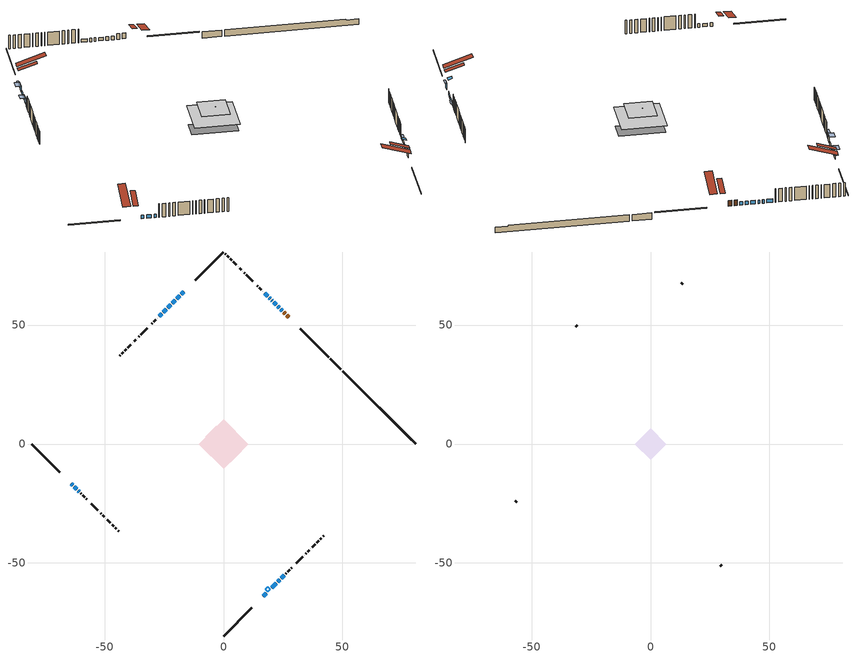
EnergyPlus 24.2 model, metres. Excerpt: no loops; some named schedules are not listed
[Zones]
conditioned space
 floor outside (Floor1 construction): -1.07,0 0,1.07 1.07,0 0,-1.07 z0.16
 floor adiabatic (AdiabaticFloorConstruction): -10.35,0 0,10.35 10.35,0 0,-10.35 z2.6
 floor foundation (Slab1 construction): -7.67,3.05 -3.05,7.67 7.67,-3.05 3.05,-7.67 z-2.13
 floor foundation (Slab1 construction 1): -2.7,0 0,2.7 2.7,0 0,-2.7 z-2.13
 wall outside (RimJoist1 construction): 0,-80.67 11.88,-68.79 / -80.67,0 -68.79,-11.88 / 0,80.67 -11.88,68.79 / 44.17,36.5 32.29,48.38 z0.16:0.46
 wall outside (AdiabaticWallConstruction 1): 27.42,53.25 26.62,54.05 / 25.96,54.71 25.35,55.32 z0.16:2.19
 wall outside (AdiabaticWallConstruction): -16.75,63.92 -17.76,62.92 z0.16:1.36; -18.41,62.26 -19.71,60.97 / -24.07,56.61 -25.36,55.31 / -26.02,54.66 -27.1,53.58 z0.16:2.23; -20.36,60.31 -21.56,59.11 / -22.21,58.46 -23.41,57.26 / -63.92,-16.75 -63.32,-17.35 / 24.7,55.98 24.1,56.58 / 23.44,57.23 22.84,57.83 / 22.19,58.49 21.18,59.49 / -62.67,-18 -61.66,-19.01 / 20.52,60.15 20.2,60.48 / -61.01,-19.67 -60.56,-20.11 / 19.54,61.13 19.18,61.49 / 18.53,62.15 17.23,63.44 / 20.27,-60.4 22.1,-58.57 / 22.76,-57.92 23.71,-56.96 z0.16:1.38; 16.75,-63.92 17.9,-62.77 z0.16:2.29; 24.37,-56.3 25.55,-55.12 z0.16:1
 wall outside (Wall10 construction): 26.21,-54.46 26.27,-54.4 / -59.91,-20.77 -59.85,-20.83 / -27.75,52.92 -27.81,52.86 / 16.58,64.1 16.52,64.16 z0.16:5.04
 wall outside (Wall11 construction): 26.93,-53.75 27.77,-52.91 / -59.19,-21.48 -58.35,-22.32 / -28.47,52.21 -29.31,51.37 / 15.86,64.81 15.02,65.65 z0.16:5.04
 wall outside (Wall12 construction): 28.42,-52.25 28.67,-52.01 / -57.69,-22.98 -57.45,-23.22 / -29.96,50.71 -30.21,50.47 / 14.36,66.31 14.12,66.55 z0.16:5.04
 wall outside (Wall1 construction): 30.6,-50.07 33.27,-47.4 / -55.52,-25.15 -52.85,-27.83 / -32.14,48.53 -34.81,45.86 / 12.19,68.49 9.52,71.16 z0.16:5.04
 wall outside (Wall2 construction): 33.93,-46.75 33.96,-46.71 / -52.19,-28.48 -52.15,-28.52 / -35.47,45.2 -35.5,45.17 / 8.86,71.81 8.82,71.85 z0.16:5.04
 wall outside (Wall3 construction): 34.62,-46.05 34.77,-45.9 / -51.5,-29.18 -51.34,-29.33 / -36.16,44.51 -36.31,44.36 / 8.17,72.51 8.01,72.66 z0.16:5.04
 wall outside (Wall4 construction): 35.43,-45.24 35.96,-44.71 / -50.69,-29.98 -50.15,-30.52 / -36.97,43.7 -37.51,43.17 / 7.36,73.32 6.82,73.85 z0.16:5.04
 wall outside (Wall5 construction): 36.62,-44.05 36.67,-44 / -49.5,-31.18 -49.44,-31.23 / -38.16,42.51 -38.21,42.46 / 6.16,74.51 6.11,74.56 z0.16:5.04
 wall outside (Wall6 construction): 37.33,-43.34 38.61,-42.06 / -48.79,-31.89 -47.5,-33.17 / -38.87,41.8 -40.15,40.52 / 5.46,75.22 4.17,76.5 z0.16:5.04
 wall outside (Wall7 construction): 39.27,-41.4 39.99,-40.69 / -46.85,-33.82 -46.13,-34.54 / -40.81,39.86 -41.53,39.14 / 3.52,77.16 2.8,77.87 z0.16:5.04
 wall outside (Wall8 construction): 40.64,-40.03 41.15,-39.52 / -45.47,-35.2 -44.96,-35.71 / -42.19,38.49 -42.69,37.98 / 2.14,78.53 1.63,79.04 z0.16:5.04
 wall outside (Wall9 construction): 41.81,-38.86 42.13,-38.54 / -44.31,-36.36 -43.99,-36.68 / -43.35,37.32 -43.67,37 / 0.98,79.7 0.66,80.02 z0.16:5.04
 wall foundation (FoundationWall1 construction): 50.01,30.66,-2.13 50.01,30.66,0.16 77.61,3.07,0.16 77.61,3.07,-0.14 80.67,0,-0.14 80.67,0,-2.13
 wall foundation (FoundationWall2 construction): 49.35,31.32 44.83,35.84 z-2.13:0.16
 window (WindowConstruction): -16.75,63.92 -17.76,62.92 z0.16:1.35
 window (WindowConstruction 6): -18.41,62.26 -19.71,60.97 z0.16:2.23
 window (WindowConstruction 7): -20.36,60.31 -21.56,59.11 z0.16:1.38
 window (WindowConstruction 8): -22.21,58.46 -23.41,57.26 z0.16:1.38
 window (WindowConstruction 9): -63.92,-16.75 -63.33,-17.35 z0.16:1.38
 window (WindowConstruction 10): 24.69,55.98 24.1,56.58 z0.16:1.38
 window (WindowConstruction 11): 23.44,57.23 22.84,57.83 z0.16:1.38
 window (WindowConstruction 12): -24.07,56.61 -25.36,55.31 z0.16:2.23
 window (WindowConstruction 1): -26.02,54.66 -27.09,53.58 z0.16:2.23
 window (WindowConstruction 13): 16.75,-63.92 17.9,-62.77 z0.16:2.29
 window (WindowConstruction 14): 22.19,58.49 21.18,59.49 z0.16:1.38
 window (WindowConstruction 15): -62.67,-18 -61.66,-19.01 z0.16:1.38
 window (WindowConstruction 17): 20.52,60.15 20.2,60.47 z0.16:1.38
 window (WindowConstruction 18): -61,-19.67 -60.56,-20.11 z0.16:1.38
 window (WindowConstruction 2): 19.54,61.13 19.18,61.49 z0.16:1.38
 window (WindowConstruction 3): 18.53,62.15 17.23,63.44 z0.16:1.38
 window (WindowConstruction 4): 20.27,-60.4 22.1,-58.57 z0.16:1.38
 window (WindowConstruction 16): 22.76,-57.92 23.71,-56.96 z0.16:1.38
 window (WindowConstruction 5): 24.37,-56.3 25.55,-55.12 z0.16:1
 door (Door): 27.42,53.25 26.62,54.05 z0.16:2.19
 door (Door 1): 25.96,54.71 25.35,55.32 z0.16:2.19
 ceiling adiabatic (AdiabaticFloorConstruction): 0,-10.35 10.35,0 0,10.35 -10.35,0 z2.6
 roof outside (Roof4 construction): 16.09,-64.58,5.04 11.73,-60.22,7.09 10.58,-61.37,7.09 14.94,-65.73,5.04; -64.58,-16.09,5.04 -60.22,-11.73,7.09 -61.37,-10.58,7.09 -65.73,-14.94,5.04; -16.09,64.58,5.04 -11.73,60.22,7.09 -10.58,61.37,7.09 -14.94,65.73,5.04; 28.08,52.59,5.04 23.72,48.23,7.09 24.87,47.09,7.09 29.23,51.44,5.04
 roof outside (AdiabaticRoofConstruction): 19.61,-61.06,5.04 18.61,-60.06,5.51 17.55,-61.11,5.51 18.56,-62.12,5.04
 skylight (SkylightConstruction): 19.61,-61.06,5.04 18.61,-60.06,5.51 17.56,-61.11,5.51 18.56,-62.12,5.04
attic - vented
 floor to conditioned space (Floor2 construction Reversed): -6.58,0 0,6.58 6.58,0 0,-6.58 z5.04
 floor to conditioned space (Floor3 construction Reversed): -1.37,0 0,1.37 1.37,0 0,-1.37 z5.04
 floor to conditioned space (Floor4 construction Reversed): -1.09,0 0,1.09 1.09,0 0,-1.09 z5.04
 wall outside (Wall15 construction): 29.32,-51.35 29.94,-50.73 / -56.79,-23.88 -56.17,-24.5 / -30.86,49.81 -31.48,49.19 / 13.46,67.21 12.84,67.83 z0.16:5.04
 roof outside (Roof1 construction): 14.29,-66.39,5.04 7.65,-59.75,8.16 5.91,-61.5,8.16 12.54,-68.13,5.04; -66.39,-14.29,5.04 -59.75,-7.65,8.16 -61.5,-5.91,8.16 -68.13,-12.54,5.04; -14.29,66.39,5.04 -7.65,59.75,8.16 -5.91,61.5,8.16 -12.54,68.13,5.04; 29.89,50.79,5.04 23.25,44.16,8.16 25,42.41,8.16 31.63,49.04,5.04
shading: -17.97,62.71 -16.54,64.13 -16.97,64.57 -18.4,63.14 z1.65; -19.92,60.76 -18.2,62.47 -19.49,63.76 -21.21,62.05 z2.53; -25.57,55.1 -23.86,56.82 -25.15,58.11 -26.86,56.39 z2.53; -27.31,53.37 -25.81,54.87 -26.24,55.3 -27.74,53.8 z2.53; 18.11,-62.56 16.54,-64.13 16.97,-64.57 18.54,-62.99 z2.59; 25.76,-54.91 24.16,-56.52 24.59,-56.95 26.2,-55.34 z1.3
[Building]
Building 1: Terrain=Suburbs
[Site:Location]
Edmonton Intl AP_AB: Latitude {deg}=53.31; Longitude {deg}=-113.58; Time Zone {hr}=-7; Elevation {m}=723; Keep Site Location Information=Yes
[Site:GroundTemperature:Shallow]
-1.56185, -3.61833, -3.78302, -2.80711, 1.11059, 5.01004, 8.39065, 10.5322, 10.7141, 8.97234, 5.67794, 1.89811
[Site:WaterMainsTemperature]
Calculation Method=Schedule; Temperature Schedule=mains temperature schedule
[Material] Roughness=Rough; Thermal Absorptance=0.9
Name | Thickness {m} | Conductivity {W/m-K} | Density {kg/m3} | Specific Heat {J/kg-K} | Solar Absorptance | Visible Absorptance
asphalt or fiberglass shingles | 0.00635 | 0.162714 | 1121.4 | 1465.45 | 0.4 | 0.4
asphalt or fiberglass shingles 1 | 0.00635 | 0.162714 | 1121.4 | 1465.45 | 0.7 | 0.7
ceiling loosefill ins | 0.254 | 0.0480833 | 16.02 | 1046.75 | 0.7 | 0.7
ceiling stud and cavity | 0.1397 | 0.200853 | 65.682 | 1177.47 | 0.7 | 0.7
ceiling stud and cavity 1 | 0.1397 | 0.0769517 | 65.682 | 1177.47 | 0.7 | 0.7
ceiling stud and cavity 2 | 0.1397 | 0.0776294 | 65.682 | 1177.47 | 0.7 | 0.7
concrete 4.0 in. | 0.1016 | 1.803125 | 2242.8 | 837.4 | 0.7 | 0.7
concrete 8.0 in. | 0.2032 | 1.803125 | 2242.8 | 837.4 | 0.7 | 0.7
door material | 0.04445 | 0.053851 | 512.64 | 1214.23 | 0.7 | 0.7
exterior vertical ins | 0.0463172 | 0.029427 | 32.04 | 1214.23 | 0.7 | 0.7
floor covering | 0.0127 | 0.0433444 | 54.468 | 1339.84 | 0.6 | 0.6
floor rigid ins; roof rigid ins | 0.103632 | 0.029427 | 32.04 | 1214.23 | 0.7 | 0.7
floor rigid ins 1; roof rigid ins 1; wall rigid ins 1 | 0.512978 | 0.029427 | 32.04 | 1214.23 | 0.7 | 0.7
floor stud and cavity | 0.1397 | 0.127103 | 92.3553 | 1139.71 | 0.7 | 0.7
floor stud and cavity 1 | 0.1397 | 1.75129 | 37.0049 | 1207.88 | 0.7 | 0.7
furniture material conditioned space 1 | 0.1524 | 0.115458 | 640.8 | 1214.23 | 0.6 | 0.6
gypsum board | 0.0127 | 0.160291 | 801 | 837.4 | 0.6 | 0.6
gypsum board 1 | 0.00254 | 0.160291 | 801 | 837.4 | 0.6 | 0.6
gypsum board 2 | 0.0127 | 0.160291 | 801 | 837.4 | 0.7 | 0.7
osb sheathing 0.5 in. | 0.0127 | 0.115458 | 512.64 | 1214.23 | 0.7 | 0.7
osb sheathing 0.75 in. | 0.01905 | 0.115458 | 512.64 | 1214.23 | 0.7 | 0.7
rim joist stud and cavity | 0.0508 | 0.145373 | 50.32683 | 1063.81 | 0.6 | 0.6
roof stud and cavity | 0.2032 | 0.319859 | 78.34581 | 1123.46 | 0.7 | 0.7
roof stud and cavity 1 | 0.18415 | 1.78685 | 37.0049 | 1207.88 | 0.6 | 0.6
wall rigid ins | 0.051816 | 0.029427 | 32.04 | 1214.23 | 0.7 | 0.7
wall stud and cavity | 0.1397 | 0.177493 | 139.0536 | 1170.24 | 0.7 | 0.7
wall stud and cavity 1 | 0.0889 | 0.274067 | 50.32683 | 1063.81 | 0.7 | 0.7
wall stud and cavity 10 | 0.1397 | 0.17323 | 139.0536 | 1170.24 | 0.7 | 0.7
wall stud and cavity 11 | 0.1397 | 0.115654 | 139.0536 | 1170.24 | 0.7 | 0.7
wall stud and cavity 12 | 0.0889 | 6.1454 | 50.32683 | 1063.81 | 0.6 | 0.6
wall stud and cavity 13 | 0.0889 | 0.380278 | 52.3479 | 1209.89 | 0.7 | 0.7
wall stud and cavity 14 | 0.0889 | 0.391764 | 83.0341 | 1211.67 | 0.7 | 0.7
wall stud and cavity 2 | 0.1397 | 0.260987 | 139.0536 | 1170.24 | 0.7 | 0.7
wall stud and cavity 3 | 0.1397 | 0.325167 | 139.0536 | 1170.24 | 0.7 | 0.7
wall stud and cavity 4 | 0.1397 | 0.615068 | 139.0536 | 1170.24 | 0.7 | 0.7
wall stud and cavity 5 | 0.1397 | 0.198846 | 139.0536 | 1170.24 | 0.7 | 0.7
wall stud and cavity 6 | 0.1397 | 0.191179 | 139.0536 | 1170.24 | 0.7 | 0.7
wall stud and cavity 7 | 0.1397 | 0.174372 | 139.0536 | 1170.24 | 0.7 | 0.7
wall stud and cavity 8 | 0.1397 | 0.217369 | 139.0536 | 1170.24 | 0.7 | 0.7
wall stud and cavity 9 | 0.1397 | 0.0770275 | 139.0536 | 1170.24 | 0.7 | 0.7
wood siding | 0.0254 | 0.102417 | 544.68 | 1172.36 | 0.4 | 0.4
wood siding 1 | 0.00254 | 0.102417 | 544.68 | 1172.36 | 0.4 | 0.4
wood siding 2; wood siding 3; wood siding 4 | 0.0254 | 0.102417 | 544.68 | 1172.36 | 0.7 | 0.7
[WindowMaterial:SimpleGlazingSystem]
Name | U-Factor {W/m2-K} | Solar Heat Gain Coefficient
SkylightMaterial | 5.21453 | 0.7381
WindowMaterial | 2.14515 | 0.57
WindowMaterial 1 | 2.24395 | 0.54
WindowMaterial 10 | 2.07701 | 0.62
WindowMaterial 11 | 2.30186 | 0.55
WindowMaterial 12 | 2.390438 | 0.47
WindowMaterial 13 | 7.78794 | 0.66
WindowMaterial 2 | 2.37284 | 0.48
WindowMaterial 3 | 2.302429 | 0.51
WindowMaterial 4 | 2.17978 | 0.58
WindowMaterial 5 | 2.21328 | 0.56
WindowMaterial 6 | 2.11449 | 0.61
WindowMaterial 7 | 2.23656 | 0.54
WindowMaterial 8 | 2.78052 | 0.57
WindowMaterial 9 | 2.18944 | 0.56
[Construction]
AdiabaticFloorConstruction: floor stud and cavity 1, floor rigid ins 1, osb sheathing 0.75 in., floor covering
AdiabaticRoofConstruction: asphalt or fiberglass shingles 1, roof rigid ins 1, osb sheathing 0.75 in., roof stud and cavity 1
AdiabaticWallConstruction: wood siding 3, wall rigid ins 1, wall stud and cavity 13, gypsum board
AdiabaticWallConstruction 1: wood siding 4, wall rigid ins 1, wall stud and cavity 13, gypsum board
Door; Door 1: door material
Floor1 construction: floor stud and cavity, floor rigid ins, osb sheathing 0.75 in., floor covering
Floor2 construction Reversed: gypsum board, ceiling stud and cavity, ceiling loosefill ins
Floor3 construction Reversed: gypsum board, ceiling stud and cavity 1
Floor4 construction Reversed: gypsum board, ceiling stud and cavity 2
FoundationWall1 construction: concrete 8.0 in., gypsum board 2
FoundationWall2 construction: concrete 8.0 in.
furniture construction conditioned space 1: furniture material conditioned space 1
PartitionWallConstruction: gypsum board, wall stud and cavity 14, gypsum board
RimJoist1 construction: wood siding 2, rim joist stud and cavity
Roof1 construction: asphalt or fiberglass shingles
Roof4 construction: asphalt or fiberglass shingles, roof rigid ins, osb sheathing 0.75 in., roof stud and cavity, gypsum board
SkylightConstruction: SkylightMaterial
Slab1 construction; Slab1 construction 1: concrete 4.0 in.
Wall1 construction: wood siding, wall rigid ins, osb sheathing 0.5 in., wall stud and cavity, gypsum board
Wall10 construction: wood siding, osb sheathing 0.5 in., wall stud and cavity 9, gypsum board
Wall11 construction: wood siding, wall rigid ins, osb sheathing 0.5 in., wall stud and cavity 10, gypsum board
Wall12 construction: wood siding, osb sheathing 0.5 in., wall stud and cavity 11, gypsum board
Wall15 construction: wood siding 1, wall stud and cavity 12
Wall2 construction: wood siding 1, wall stud and cavity 1, gypsum board 1
Wall3 construction: wood siding, wall rigid ins, osb sheathing 0.5 in., wall stud and cavity 2, gypsum board
Wall4 construction: wood siding, wall rigid ins, osb sheathing 0.5 in., wall stud and cavity 3, gypsum board
Wall5 construction: wood siding, wall rigid ins, osb sheathing 0.5 in., wall stud and cavity 4, gypsum board
Wall6 construction: wood siding, wall rigid ins, osb sheathing 0.5 in., wall stud and cavity 5, gypsum board
Wall7 construction: wood siding, wall rigid ins, osb sheathing 0.5 in., wall stud and cavity 6, gypsum board
Wall8 construction: wood siding, wall rigid ins, osb sheathing 0.5 in., wall stud and cavity 7, gypsum board
Wall9 construction: wood siding, wall rigid ins, osb sheathing 0.5 in., wall stud and cavity 8, gypsum board
WindowConstruction: WindowMaterial
WindowConstruction 1; WindowConstruction 4: WindowMaterial 1
WindowConstruction 10: WindowMaterial 8
WindowConstruction 11; WindowConstruction 7: WindowMaterial 6
WindowConstruction 12; WindowConstruction 6: WindowMaterial 5
WindowConstruction 13: WindowMaterial 9
WindowConstruction 14; WindowConstruction 15: WindowMaterial 10
WindowConstruction 16: WindowMaterial 11
WindowConstruction 17: WindowMaterial 12
WindowConstruction 18: WindowMaterial 13
WindowConstruction 2: WindowMaterial 2
WindowConstruction 3: WindowMaterial 3
WindowConstruction 5: WindowMaterial 4
WindowConstruction 8; WindowConstruction 9: WindowMaterial 7
[Zone] Multiplier=1; Part of Total Floor Area=Yes
Name | Volume {m3}
attic - vented | 47.0553
conditioned space | 921.1
[Space]
Name | Zone | Volume {m3}
attic - vented 1 | attic - vented | 47.0553
conditioned space 1 | conditioned space | 921.1
[ZoneInfiltration:EffectiveLeakageArea]
infil attic - vented 1: Zone or Space=attic - vented 1; Schedule=Always On Discrete; Effective Air Leakage Area {cm2}=3225.04; Stack Coefficient=0.000556519; Wind Coefficient=1.5939e-05
[ZoneMixing]
whole house fan mix: Zone or Space=attic - vented; Schedule=Always On Continuous; Design Flow Rate Calculation Method=Flow/Zone; Design Flow Rate {m3/s}=0; Source Zone or Space=conditioned space
[SurfaceProperty:ExposedFoundationPerimeter] Exposed Perimeter Calculation Method=TotalExposedPerimeter
Name | Total Exposed Perimeter {m}
Slab1 | 43.361
Slab1 1 | 6.40101
[InternalMass] Zone or ZoneList=conditioned space; Space or SpaceList=conditioned space 1
Name | Construction | Surface Area {m2}
furniture mass conditioned space 1 | furniture construction conditioned space 1 | 132.053
partition wall mass | PartitionWallConstruction | 330.133
[Lights]
interior lighting: Zone or ZoneList or Space or SpaceList=conditioned space 1; Schedule=interior lighting schedule; Design Level Calculation Method=LightingLevel; Lighting Level {W}=343.2; Return Air Fraction=0; Fraction Radiant=0.6; Fraction Visible=0.2; Fraction Replaceable=1
[People]
occupants: Zone or ZoneList or Space or SpaceList=conditioned space 1; Number of People Schedule=occupants schedule; Number of People Calculation Method=People; Number of People=3; Fraction Radiant=0.314171; Sensible Heat Fraction=0.56303; Activity Level Schedule=occupants activity schedule; Carbon Dioxide Generation Rate {m3/s-W}=0; Enable ASHRAE 55 Comfort Warnings=No; Mean Radiant Temperature Calculation Type=EnclosureAveraged
[ElectricEquipment] Zone or ZoneList or Space or SpaceList=conditioned space 1; Design Level Calculation Method=EquipmentLevel
Name | Schedule | Design Level {W} | Fraction Latent | Fraction Radiant | Fraction Lost
clothes dryer | clothes dryer schedule | 140.772 | 0.015 | 0.081 | 0.85
clothes washer | clothes washer schedule | 32.1985 | 0.03 | 0.162 | 0.7
cooking range | cooking range schedule | 215.147 | 0.08 | 0.432 | 0.2
dishwasher | dishwasher schedule | 66.8632 | 0.3 | 0.18 | 0.4
fridge | fridge schedule | 72.9452 | 0 | 0.6 | 0
mech vent bath fan 0 | mech vent bath fan 0 schedule | 25.1 | 0 | 0 | 1
mech vent bath fan 1 | mech vent bath fan 1 schedule | 25.1 | 0 | 0 | 1
mech vent bath fan 2 | mech vent bath fan 2 schedule | 25.1 | 0 | 0 | 1
mech vent house fan | mech vent house fan schedule | 0 | 0 | 0 | 1
mech vent house fan cfis | mech vent house fan cfis schedule | 0 | 0 | 0 | 0
mech vent range fan 0 | mech vent range fan 0 schedule | 57 | 0 | 0 | 1
misc plug loads | misc plug loads schedule | 494.7 | 0.045 | 0.513 | 0.1
whole house fan | Always On Discrete | 0 | 0 | 0 | 1
[OtherEquipment] Zone or ZoneList or Space or SpaceList=conditioned space 1; Design Level Calculation Method=EquipmentLevel
Name | Fuel Type | Schedule | Design Level {W} | Fraction Latent | Fraction Radiant | Fraction Lost
clothes dryer 1 | Electricity | clothes dryer schedule | 0 | 0.015 | 0.081 | 0.85
cooking range 1 | Electricity | cooking range schedule | 0 | 0.08 | 0.432 | 0.2
general water use latent | None | general water use schedule | 62.594 | 1 | 0 | 0
general water use sensible | None | general water use schedule | -61.6891 | 0 | 0.6 | 0
mech vent house fan latent load | None | Always On Discrete | 0 | 1 | 0 | 0
mech vent house fan sensible load | None | Always On Discrete | 0 | 0 | 0 | 0
water heater energy adjustment1 | NaturalGas | Always On Discrete | 0.01 | 0 | 0 | 1
[ZoneInfiltration:DesignFlowRate] Zone or ZoneList or Space or SpaceList=conditioned space 1; Schedule=Always On Discrete; Design Flow Rate Calculation Method=Flow/Zone; Design Flow Rate {m3/s}=0
infil flow; natural vent flow; whole house fan flow
[Foundation:Kiva] Initial Indoor Air Temperature {C}=18; Wall Height Above Grade {m}=0.15999; Wall Depth Below Slab {m}=0.2032
Name | Custom Block Material Name 1 | Custom Block Depth 1 {m} | Custom Block X Position 1 {m} | Custom Block Z Position 1 {m}
Foundation Kiva 1 | exterior vertical ins | 2.28999 | 0.2159 | 0
Foundation Kiva 2
[Foundation:Kiva:Settings]
Soil Conductivity {W/m-K}=0.849921; Soil Density {kg/m3}=1842.3; Soil Specific Heat {J/kg-K}=418.7; Ground Solar Absorptivity=0.9; Ground Thermal Absorptivity=0.9; Ground Surface Roughness {m}=0.03; Far-Field Width {m}=40; Deep-Ground Boundary Condition=ZeroFlux; Deep-Ground Depth {m}=40; Minimum Cell Dimension {m}=0.2; Maximum Cell Growth Coefficient=3; Simulation Timestep=Timestep
[Exterior:Lights]
exterior lighting: Schedule=exterior lighting schedule; Design Level {W}=75.6
[Schedule:Constant]
Name | Hourly Value
Always On Continuous; mech vent house fan schedule; mech vent house fan cfis schedule; Always On Discrete | 1
occupants activity schedule | 117.228
fridge schedule | 0
[Schedule:Week:Daily]
interior lighting schedule Week Rule - Jan1-Jan27: interior lighting schedule day, interior lighting schedule day, interior lighting schedule day, interior lighting schedule day, interior lighting schedule day, interior lighting schedule day, interior lighting schedule day, interior lighting schedule default day, interior lighting schedule default day, interior lighting schedule default day, interior lighting schedule default day, interior lighting schedule default day
interior lighting schedule Week Rule - Jan28-Feb3: interior lighting schedule day, interior lighting schedule day, interior lighting schedule day, interior lighting schedule day, interior lighting schedule day 1, interior lighting schedule day 1, interior lighting schedule day 1, interior lighting schedule default day, interior lighting schedule default day, interior lighting schedule default day, interior lighting schedule default day, interior lighting schedule default day
interior lighting schedule Week Rule - Feb4-Feb24: interior lighting schedule day 1, interior lighting schedule day 1, interior lighting schedule day 1, interior lighting schedule day 1, interior lighting schedule day 1, interior lighting schedule day 1, interior lighting schedule day 1, interior lighting schedule default day, interior lighting schedule default day, interior lighting schedule default day, interior lighting schedule default day, interior lighting schedule default day
interior lighting schedule Week Rule - Feb25-Mar3: interior lighting schedule day 1, interior lighting schedule day 1, interior lighting schedule day 1, interior lighting schedule day 1, interior lighting schedule day 2, interior lighting schedule day 2, interior lighting schedule day 2, interior lighting schedule default day, interior lighting schedule default day, interior lighting schedule default day, interior lighting schedule default day, interior lighting schedule default day
interior lighting schedule Week Rule - Mar4-Mar31: interior lighting schedule day 2, interior lighting schedule day 2, interior lighting schedule day 2, interior lighting schedule day 2, interior lighting schedule day 2, interior lighting schedule day 2, interior lighting schedule day 2, interior lighting schedule default day, interior lighting schedule default day, interior lighting schedule default day, interior lighting schedule default day, interior lighting schedule default day
interior lighting schedule Week Rule - Apr1-Apr28: interior lighting schedule day 3, interior lighting schedule day 3, interior lighting schedule day 3, interior lighting schedule day 3, interior lighting schedule day 3, interior lighting schedule day 3, interior lighting schedule day 3, interior lighting schedule default day, interior lighting schedule default day, interior lighting schedule default day, interior lighting schedule default day, interior lighting schedule default day
interior lighting schedule Week Rule - Apr29-May5: interior lighting schedule day 3, interior lighting schedule day 3, interior lighting schedule day 4, interior lighting schedule day 4, interior lighting schedule day 4, interior lighting schedule day 4, interior lighting schedule day 4, interior lighting schedule default day, interior lighting schedule default day, interior lighting schedule default day, interior lighting schedule default day, interior lighting schedule default day
interior lighting schedule Week Rule - May6-May26: interior lighting schedule day 4, interior lighting schedule day 4, interior lighting schedule day 4, interior lighting schedule day 4, interior lighting schedule day 4, interior lighting schedule day 4, interior lighting schedule day 4, interior lighting schedule default day, interior lighting schedule default day, interior lighting schedule default day, interior lighting schedule default day, interior lighting schedule default day
interior lighting schedule Week Rule - May27-Jun2: interior lighting schedule day 4, interior lighting schedule day 4, interior lighting schedule day 4, interior lighting schedule day 4, interior lighting schedule day 4, interior lighting schedule day 5, interior lighting schedule day 5, interior lighting schedule default day, interior lighting schedule default day, interior lighting schedule default day, interior lighting schedule default day, interior lighting schedule default day
interior lighting schedule Week Rule - Jun3-Jun30: interior lighting schedule day 5, interior lighting schedule day 5, interior lighting schedule day 5, interior lighting schedule day 5, interior lighting schedule day 5, interior lighting schedule day 5, interior lighting schedule day 5, interior lighting schedule default day, interior lighting schedule default day, interior lighting schedule default day, interior lighting schedule default day, interior lighting schedule default day
interior lighting schedule Week Rule - Jul1-Jul28: interior lighting schedule day 6, interior lighting schedule day 6, interior lighting schedule day 6, interior lighting schedule day 6, interior lighting schedule day 6, interior lighting schedule day 6, interior lighting schedule day 6, interior lighting schedule default day, interior lighting schedule default day, interior lighting schedule default day, interior lighting schedule default day, interior lighting schedule default day
interior lighting schedule Week Rule - Jul29-Aug4: interior lighting schedule day 6, interior lighting schedule day 6, interior lighting schedule day 6, interior lighting schedule day 7, interior lighting schedule day 7, interior lighting schedule day 7, interior lighting schedule day 7, interior lighting schedule default day, interior lighting schedule default day, interior lighting schedule default day, interior lighting schedule default day, interior lighting schedule default day
interior lighting schedule Week Rule - Aug5-Aug25: interior lighting schedule day 7, interior lighting schedule day 7, interior lighting schedule day 7, interior lighting schedule day 7, interior lighting schedule day 7, interior lighting schedule day 7, interior lighting schedule day 7, interior lighting schedule default day, interior lighting schedule default day, interior lighting schedule default day, interior lighting schedule default day, interior lighting schedule default day
interior lighting schedule Week Rule - Aug26-Sep1: interior lighting schedule day 7, interior lighting schedule day 7, interior lighting schedule day 7, interior lighting schedule day 7, interior lighting schedule day 7, interior lighting schedule day 7, interior lighting schedule day 8, interior lighting schedule default day, interior lighting schedule default day, interior lighting schedule default day, interior lighting schedule default day, interior lighting schedule default day
interior lighting schedule Week Rule - Sep2-Sep29: interior lighting schedule day 8, interior lighting schedule day 8, interior lighting schedule day 8, interior lighting schedule day 8, interior lighting schedule day 8, interior lighting schedule day 8, interior lighting schedule day 8, interior lighting schedule default day, interior lighting schedule default day, interior lighting schedule default day, interior lighting schedule default day, interior lighting schedule default day
interior lighting schedule Week Rule - Sep30-Oct6: interior lighting schedule day 8, interior lighting schedule day 9, interior lighting schedule day 9, interior lighting schedule day 9, interior lighting schedule day 9, interior lighting schedule day 9, interior lighting schedule day 9, interior lighting schedule default day, interior lighting schedule default day, interior lighting schedule default day, interior lighting schedule default day, interior lighting schedule default day
interior lighting schedule Week Rule - Oct7-Oct27: interior lighting schedule day 9, interior lighting schedule day 9, interior lighting schedule day 9, interior lighting schedule day 9, interior lighting schedule day 9, interior lighting schedule day 9, interior lighting schedule day 9, interior lighting schedule default day, interior lighting schedule default day, interior lighting schedule default day, interior lighting schedule default day, interior lighting schedule default day
interior lighting schedule Week Rule - Oct28-Nov3: interior lighting schedule day 9, interior lighting schedule day 9, interior lighting schedule day 9, interior lighting schedule day 9, interior lighting schedule day 10, interior lighting schedule day 10, interior lighting schedule day 10, interior lighting schedule default day, interior lighting schedule default day, interior lighting schedule default day, interior lighting schedule default day, interior lighting schedule default day
interior lighting schedule Week Rule - Nov4-Nov24: interior lighting schedule day 10, interior lighting schedule day 10, interior lighting schedule day 10, interior lighting schedule day 10, interior lighting schedule day 10, interior lighting schedule day 10, interior lighting schedule day 10, interior lighting schedule default day, interior lighting schedule default day, interior lighting schedule default day, interior lighting schedule default day, interior lighting schedule default day
interior lighting schedule Week Rule - Nov25-Dec1: interior lighting schedule day 10, interior lighting schedule day 10, interior lighting schedule day 10, interior lighting schedule day 10, interior lighting schedule day 10, interior lighting schedule day 10, interior lighting schedule day 11, interior lighting schedule default day, interior lighting schedule default day, interior lighting schedule default day, interior lighting schedule default day, interior lighting schedule default day
interior lighting schedule Week Rule - Dec2-Dec31: interior lighting schedule day 11, interior lighting schedule day 11, interior lighting schedule day 11, interior lighting schedule day 11, interior lighting schedule day 11, interior lighting schedule day 11, interior lighting schedule day 11, interior lighting schedule default day, interior lighting schedule default day, interior lighting schedule default day, interior lighting schedule default day, interior lighting schedule default day
occupants schedule Week Rule - Jan1-Dec31: occupants schedule day, occupants schedule day, occupants schedule day, occupants schedule day, occupants schedule day, occupants schedule day, occupants schedule day, occupants schedule default day, occupants schedule default day, occupants schedule default day, occupants schedule default day, occupants schedule default day
clothes dryer schedule Week Rule - Jan1-Dec31: clothes dryer schedule day, clothes dryer schedule day, clothes dryer schedule day, clothes dryer schedule day, clothes dryer schedule day, clothes dryer schedule day, clothes dryer schedule day, clothes dryer schedule default day, clothes dryer schedule default day, clothes dryer schedule default day, clothes dryer schedule default day, clothes dryer schedule default day
clothes washer schedule Week Rule - Jan1-Dec31: clothes washer schedule day, clothes washer schedule day, clothes washer schedule day, clothes washer schedule day, clothes washer schedule day, clothes washer schedule day, clothes washer schedule day, clothes washer schedule default day, clothes washer schedule default day, clothes washer schedule default day, clothes washer schedule default day, clothes washer schedule default day
cooking range schedule Week Rule - Jan1-Dec31: cooking range schedule day, cooking range schedule day, cooking range schedule day, cooking range schedule day, cooking range schedule day, cooking range schedule day, cooking range schedule day, cooking range schedule default day, cooking range schedule default day, cooking range schedule default day, cooking range schedule default day, cooking range schedule default day
dishwasher schedule Week Rule - Jan1-Dec31: dishwasher schedule day, dishwasher schedule day, dishwasher schedule day, dishwasher schedule day, dishwasher schedule day, dishwasher schedule day, dishwasher schedule day, dishwasher schedule default day, dishwasher schedule default day, dishwasher schedule default day, dishwasher schedule default day, dishwasher schedule default day
mech vent bath fan 0 schedule Week Rule - Jan1-Dec31: mech vent bath fan 0 schedule day, mech vent bath fan 0 schedule day, mech vent bath fan 0 schedule day, mech vent bath fan 0 schedule day, mech vent bath fan 0 schedule day, mech vent bath fan 0 schedule day, mech vent bath fan 0 schedule day, mech vent bath fan 0 schedule default day, mech vent bath fan 0 schedule default day, mech vent bath fan 0 schedule default day, mech vent bath fan 0 schedule default day, mech vent bath fan 0 schedule default day
[Schedule:Year]
interior lighting schedule: interior lighting schedule Week Rule - Jan1-Jan27, 1, 1, 1, 27, interior lighting schedule Week Rule - Jan28-Feb3, 1, 28, 2, 3, interior lighting schedule Week Rule - Feb4-Feb24, 2, 4, 2, 24, interior lighting schedule Week Rule - Feb25-Mar3, 2, 25, 3, 3, interior lighting schedule Week Rule - Mar4-Mar31, 3, 4, 3, 31, interior lighting schedule Week Rule - Apr1-Apr28, 4, 1, 4, 28, interior lighting schedule Week Rule - Apr29-May5, 4, 29, 5, 5, interior lighting schedule Week Rule - May6-May26, 5, 6, 5, 26, interior lighting schedule Week Rule - May27-Jun2, 5, 27, 6, 2, interior lighting schedule Week Rule - Jun3-Jun30, 6, 3, 6, 30, interior lighting schedule Week Rule - Jul1-Jul28, 7, 1, 7, 28, interior lighting schedule Week Rule - Jul29-Aug4, 7, 29, 8, 4, interior lighting schedule Week Rule - Aug5-Aug25, 8, 5, 8, 25, interior lighting schedule Week Rule - Aug26-Sep1, 8, 26, 9, 1, interior lighting schedule Week Rule - Sep2-Sep29, 9, 2, 9, 29, interior lighting schedule Week Rule - Sep30-Oct6, 9, 30, 10, 6, interior lighting schedule Week Rule - Oct7-Oct27, 10, 7, 10, 27, interior lighting schedule Week Rule - Oct28-Nov3, 10, 28, 11, 3, interior lighting schedule Week Rule - Nov4-Nov24, 11, 4, 11, 24, interior lighting schedule Week Rule - Nov25-Dec1, 11, 25, 12, 1, interior lighting schedule Week Rule - Dec2-Dec31, 12, 2, 12, 31
occupants schedule: occupants schedule Week Rule - Jan1-Dec31, 1, 1, 12, 31
clothes dryer schedule: clothes dryer schedule Week Rule - Jan1-Dec31, 1, 1, 12, 31
clothes washer schedule: clothes washer schedule Week Rule - Jan1-Dec31, 1, 1, 12, 31
cooking range schedule: cooking range schedule Week Rule - Jan1-Dec31, 1, 1, 12, 31
dishwasher schedule: dishwasher schedule Week Rule - Jan1-Dec31, 1, 1, 12, 31
mech vent bath fan 0 schedule: mech vent bath fan 0 schedule Week Rule - Jan1-Dec31, 1, 1, 12, 31
mech vent bath fan 1 schedule: mech vent bath fan 1 schedule Week Rule - Jan1-Dec31, 1, 1, 12, 31
mech vent bath fan 2 schedule: mech vent bath fan 2 schedule Week Rule - Jan1-Dec31, 1, 1, 12, 31
mech vent range fan 0 schedule: mech vent range fan 0 schedule Week Rule - Jan1-Dec31, 1, 1, 12, 31
misc plug loads schedule: misc plug loads schedule Week Rule - Jan1-Dec31, 1, 1, 12, 31
general water use schedule: general water use schedule Week Rule - Jan1-Dec31, 1, 1, 12, 31
exterior lighting schedule: exterior lighting schedule Week Rule - Jan1-Jan27, 1, 1, 1, 27, exterior lighting schedule Week Rule - Jan28-Feb3, 1, 28, 2, 3, exterior lighting schedule Week Rule - Feb4-Feb24, 2, 4, 2, 24, exterior lighting schedule Week Rule - Feb25-Mar3, 2, 25, 3, 3, exterior lighting schedule Week Rule - Mar4-Mar31, 3, 4, 3, 31, exterior lighting schedule Week Rule - Apr1-Apr28, 4, 1, 4, 28, exterior lighting schedule Week Rule - Apr29-May5, 4, 29, 5, 5, exterior lighting schedule Week Rule - May6-May26, 5, 6, 5, 26, exterior lighting schedule Week Rule - May27-Jun2, 5, 27, 6, 2, exterior lighting schedule Week Rule - Jun3-Jun30, 6, 3, 6, 30, exterior lighting schedule Week Rule - Jul1-Jul28, 7, 1, 7, 28, exterior lighting schedule Week Rule - Jul29-Aug4, 7, 29, 8, 4, exterior lighting schedule Week Rule - Aug5-Aug25, 8, 5, 8, 25, exterior lighting schedule Week Rule - Aug26-Sep1, 8, 26, 9, 1, exterior lighting schedule Week Rule - Sep2-Sep29, 9, 2, 9, 29, exterior lighting schedule Week Rule - Sep30-Oct6, 9, 30, 10, 6, exterior lighting schedule Week Rule - Oct7-Oct27, 10, 7, 10, 27, exterior lighting schedule Week Rule - Oct28-Nov3, 10, 28, 11, 3, exterior lighting schedule Week Rule - Nov4-Nov24, 11, 4, 11, 24, exterior lighting schedule Week Rule - Nov25-Dec1, 11, 25, 12, 1, exterior lighting schedule Week Rule - Dec2-Dec31, 12, 2, 12, 31
[Schedule:Compact]
mains temperature schedule: Through: 01/01, For: AllDays, Until: 24:00, 3.97167, Through: 01/02, For: AllDays, Until: 24:00, 3.90778, Through: 01/03, For: AllDays, Until: 24:00, 3.84556, Through: 01/04, For: AllDays, Until: 24:00, 3.78389, Through: 01/05, For: AllDays, Until: 24:00, 3.72278, Through: 01/06, For: AllDays, Until: 24:00, 3.66278, Through: 01/07, For: AllDays, Until: 24:00, 3.60389, Through: 01/08, For: AllDays, Until: 24:00, 3.54556, Through: 01/09, For: AllDays, Until: 24:00, 3.48833, Through: 01/10, For: AllDays, Until: 24:00, 3.43167, Through: 01/11, For: AllDays, Until: 24:00, 3.37611, Through: 01/12, For: AllDays, Until: 24:00, 3.32167, Through: 01/13, For: AllDays, Until: 24:00, 3.26833, Through: 01/14, For: AllDays, Until: 24:00, 3.21556, Through: 01/15, For: AllDays, Until: 24:00, 3.16444, Through: 01/16, For: AllDays, Until: 24:00, 3.11389, Through: 01/17, For: AllDays, Until: 24:00, 3.06444, Through: 01/18, For: AllDays, Until: 24:00, 3.01611, Through: 01/19, For: AllDays, Until: 24:00, 2.96889, Through: 01/20, For: AllDays, Until: 24:00, 2.92278, Through: 01/21, For: AllDays, Until: 24:00, 2.87722, Through: 01/22, For: AllDays, Until: 24:00, 2.83333, Through: 01/23, For: AllDays, Until: 24:00, 2.79056, Through: 01/24, For: AllDays, Until: 24:00, 2.74889, Through: 01/25, For: AllDays, Until: 24:00, 2.70833, Through: 01/26, For: AllDays, Until: 24:00, 2.66889, Through: 01/27, For: AllDays, Until: 24:00, 2.63056, Through: 01/28, For: AllDays, Until: 24:00, 2.59333, Through: 01/29, For: AllDays, Until: 24:00, 2.55778, Through: 01/30, For: AllDays, Until: 24:00, 2.52278, Through: 01/31, For: AllDays, Until: 24:00, 2.48944, Through: 02/01, For: AllDays, Until: 24:00, 2.45722, Through: 02/02, For: AllDays, Until: 24:00, 2.42611, Through: 02/03, For: AllDays, Until: 24:00, 2.39667, Through: 02/04, For: AllDays, Until: 24:00, 2.36833, Through: 02/05, For: AllDays, Until: 24:00, 2.34111, Through: 02/06, For: AllDays, Until: 24:00, 2.315, Through: 02/07, For: AllDays, Until: 24:00, 2.29056, Through: 02/08, For: AllDays, Until: 24:00, 2.26722, Through: 02/09, For: AllDays, Until: 24:00, 2.245, Through: 02/10, For: AllDays, Until: 24:00, 2.22444, Through: 02/11, For: AllDays, Until: 24:00, 2.20444, Through: 02/12, For: AllDays, Until: 24:00, 2.18667, Through: 02/13, For: AllDays, Until: 24:00, 2.17, Through: 02/14, For: AllDays, Until: 24:00, 2.15444, Through: 02/15, For: AllDays, Until: 24:00, 2.14, Through: 02/16, For: AllDays, Until: 24:00, 2.12722, Through: 02/17, For: AllDays, Until: 24:00, 2.11556, Through: 02/18, For: AllDays, Until: 24:00, 2.10556, Through: 02/19, For: AllDays, Until: 24:00, 2.09667, Through: 02/20, For: AllDays, Until: 24:00, 2.08889, Through: 02/21, For: AllDays, Until: 24:00, 2.08278, Through: 02/22, For: AllDays, Until: 24:00, 2.07833, Through: 02/23, For: AllDays, Until: 24:00, 2.07444, Through: 02/24, For: AllDays, Until: 24:00, 2.07278, Through: 02/25, For: AllDays, Until: 24:00, 2.07167, Through: 02/26, For: AllDays, Until: 24:00, 2.07222, Through: 02/27, For: AllDays, Until: 24:00, 2.07444, Through: 02/28, For: AllDays, Until: 24:00, 2.07778, Through: 03/01, For: AllDays, Until: 24:00, 2.08222, Through: 03/02, For: AllDays, Until: 24:00, 2.08833, Through: 03/03, For: AllDays, Until: 24:00, 2.09556, Through: 03/04, For: AllDays, Until: 24:00, 2.10444, Through: 03/05, For: AllDays, Until: 24:00, 2.11444, Through: 03/06, For: AllDays, Until: 24:00, 2.12556, Through: 03/07, For: AllDays, Until: 24:00, 2.13833, Through: 03/08, For: AllDays, Until: 24:00, 2.15278, Through: 03/09, For: AllDays, Until: 24:00, 2.16778, Through: 03/10, For: AllDays, Until: 24:00, 2.18444, Through: 03/11, For: AllDays, Until: 24:00, 2.20278, Through: 03/12, For: AllDays, Until: 24:00, 2.22167, Through: 03/13, For: AllDays, Until: 24:00, 2.24278, Through: 03/14, For: AllDays, Until: 24:00, 2.26444, Through: 03/15, For: AllDays, Until: 24:00, 2.28778, Through: 03/16, For: AllDays, Until: 24:00, 2.31222, Through: 03/17, For: AllDays, Until: 24:00, 2.33778, Through: 03/18, For: AllDays, Until: 24:00, 2.365, Through: 03/19, For: AllDays, Until: 24:00, 2.39333, Through: 03/20, For: AllDays, Until: 24:00, 2.42278, Through: 03/21, For: AllDays, Until: 24:00, 2.45389, Through: 03/22, For: AllDays, Until: 24:00, 2.48611, Through: 03/23, For: AllDays, Until: 24:00, 2.51889, Through: 03/24, For: AllDays, Until: 24:00, 2.55389, Through: 03/25, For: AllDays, Until: 24:00, 2.58944, Through: 03/26, For: AllDays, Until: 24:00, 2.62611, Through: 03/27, For: AllDays, Until: 24:00, 2.66444, Through: 03/28, For: AllDays, Until: 24:00, 2.70389, Through: 03/29, For: AllDays, Until: 24:00, 2.74389, Through: 03/30, For: AllDays, Until: 24:00, 2.78556, Through: 03/31, For: AllDays, Until: 24:00, 2.82833, Through: 04/01, For: AllDays, Until: 24:00, 2.87222, Through: 04/02, For: AllDays, Until: 24:00, 2.91722, Through: 04/03, For: AllDays, Until: 24:00, 2.96333, Through: 04/04, For: AllDays, Until: 24:00, 3.01056, Through: 04/05, For: AllDays, Until: 24:00, 3.05889, Through: 04/06, For: AllDays, Until: 24:00, 3.10833, Through: 04/07, For: AllDays, Until: 24:00, 3.15833, Through: 04/08, For: AllDays, Until: 24:00, 3.21, Through: 04/09, For: AllDays, Until: 24:00, 3.26222, Through: 04/10, For: AllDays, Until: 24:00, 3.31556, Through: 04/11, For: AllDays, Until: 24:00, 3.37, Through: 04/12, For: AllDays, Until: 24:00, 3.42556, Through: 04/13, For: AllDays, Until: 24:00, 3.48167, Through: 04/14, For: AllDays, Until: 24:00, 3.53889, Through: 04/15, For: AllDays, Until: 24:00, 3.59722, Through: 04/16, For: AllDays, Until: 24:00, 3.65611, Through: 04/17, For: AllDays, Until: 24:00, 3.71611, Through: 04/18, For: AllDays, Until: 24:00, 3.77667, Through: 04/19, For: AllDays, Until: 24:00, 3.83833, Through: 04/20, For: AllDays, Until: 24:00, 3.90111, Through: 04/21, For: AllDays, Until: 24:00, 3.96444, Through: 04/22, For: AllDays, Until: 24:00, 4.02833, Through: 04/23, For: AllDays, Until: 24:00, 4.09333, Through: 04/24, For: AllDays, Until: 24:00, 4.15889, Through: 04/25, For: AllDays, Until: 24:00, 4.225, Through: 04/26, For: AllDays, Until: 24:00, 4.29222, Through: 04/27, For: AllDays, Until: 24:00, 4.36, Through: 04/28, For: AllDays, Until: 24:00, 4.42833, Through: 04/29, For: AllDays, Until: 24:00, 4.49722, Through: 04/30, For: AllDays, Until: 24:00, 4.56667, Through: 05/01, For: AllDays, Until: 24:00, 4.63722, Through: 05/02, For: AllDays, Until: 24:00, 4.70833, Through: 05/03, For: AllDays, Until: 24:00, 4.77944, Through: 05/04, For: AllDays, Until: 24:00, 4.85167, Through: 05/05, For: AllDays, Until: 24:00, 4.92389, Through: 05/06, For: AllDays, Until: 24:00, 4.99722, Through: 05/07, For: AllDays, Until: 24:00, 5.07056, Through: 05/08, For: AllDays, Until: 24:00, 5.145, Through: 05/09, For: AllDays, Until: 24:00, 5.21944, Through: 05/10, For: AllDays, Until: 24:00, 5.29389, Through: 05/11, For: AllDays, Until: 24:00, 5.36944, Through: 05/12, For: AllDays, Until: 24:00, 5.445, Through: 05/13, For: AllDays, Until: 24:00, 5.52111, Through: 05/14, For: AllDays, Until: 24:00, 5.59722, Through: 05/15, For: AllDays, Until: 24:00, 5.67389, Through: 05/16, For: AllDays, Until: 24:00, 5.75056, Through: 05/17, For: AllDays, Until: 24:00, 5.82778, Through: 05/18, For: AllDays, Until: 24:00, 5.90556, Through: 05/19, For: AllDays, Until: 24:00, 5.98278, Through: 05/20, For: AllDays, Until: 24:00, 6.06056, Through: 05/21, For: AllDays, Until: 24:00, 6.13889, Through: 05/22, For: AllDays, Until: 24:00, 6.21667, Through: 05/23, For: AllDays, Until: 24:00, 6.295, Through: 05/24, For: AllDays, Until: 24:00, 6.37333, Through: 05/25, For: AllDays, Until: 24:00, 6.45222, Through: 05/26, For: AllDays, Until: 24:00, 6.53056, Through: 05/27, For: AllDays, Until: 24:00, 6.60889, Through: 05/28, For: AllDays, Until: 24:00, 6.68778, Through: 05/29, For: AllDays, Until: 24:00, 6.76611, Through: 05/30, For: AllDays, Until: 24:00, 6.84444, Through: 05/31, For: AllDays, Until: 24:00, 6.92278, Through: 06/01, For: AllDays, Until: 24:00, 7.00111, Through: 06/02, For: AllDays, Until: 24:00, 7.07944, Through: 06/03, For: AllDays, Until: 24:00, 7.15778, Through: 06/04, For: AllDays, Until: 24:00, 7.23556, Through: 06/05, For: AllDays, Until: 24:00, 7.31333, Through: 06/06, For: AllDays, Until: 24:00, 7.39056, Through: 06/07, For: AllDays, Until: 24:00, 7.46833, Through: 06/08, For: AllDays, Until: 24:00, 7.545, Through: 06/09, For: AllDays, Until: 24:00, 7.62222, Through: 06/10, For: AllDays, Until: 24:00, 7.69833, Through: 06/11, For: AllDays, Until: 24:00, 7.775, Through: 06/12, For: AllDays, Until: 24:00, 7.85056, Through: 06/13, For: AllDays, Until: 24:00, 7.92611, Through: 06/14, For: AllDays, Until: 24:00, 8.00111, Through: 06/15, For: AllDays, Until: 24:00, 8.07611, Through: 06/16, For: AllDays, Until: 24:00, 8.15056, Through: 06/17, For: AllDays, Until: 24:00, 8.22389, Through: 06/18, For: AllDays, Until: 24:00, 8.29778, Through: 06/19, For: AllDays, Until: 24:00, 8.37056, Through: 06/20, For: AllDays, Until: 24:00, 8.44278, Through: 06/21, For: AllDays, Until: 24:00, 8.51444, Through: 06/22, For: AllDays, Until: 24:00, 8.58611, Through: 06/23, For: AllDays, Until: 24:00, 8.65667, Through: 06/24, For: AllDays, Until: 24:00, 8.72667, Through: 06/25, For: AllDays, Until: 24:00, 8.79611, Through: 06/26, For: AllDays, Until: 24:00, 8.865, Through: 06/27, For: AllDays, Until: 24:00, 8.93333, Through: 06/28, For: AllDays, Until: 24:00, 9.00056, Through: 06/29, For: AllDays, Until: 24:00, 9.06778, Through: 06/30, For: AllDays, Until: 24:00, 9.13333, Through: 07/01, For: AllDays, Until: 24:00, 9.19889, Through: 07/02, For: AllDays, Until: 24:00, 9.26333, Through: 07/03, For: AllDays, Until: 24:00, 9.32722, Through: 07/04, For: AllDays, Until: 24:00, 9.39056, Through: 07/05, For: AllDays, Until: 24:00, 9.45278, Through: 07/06, For: AllDays, Until: 24:00, 9.51389, Through: 07/07, For: AllDays, Until: 24:00, 9.57444, Through: 07/08, For: AllDays, Until: 24:00, 9.63389, Through: 07/09, For: AllDays, Until: 24:00, 9.69278, Through: 07/10, For: AllDays, Until: 24:00, 9.75056, Through: 07/11, For: AllDays, Until: 24:00, 9.80778, Through: 07/12, For: AllDays, Until: 24:00, 9.86333, Through: 07/13, For: AllDays, Until: 24:00, 9.91833, Through: 07/14, For: AllDays, Until: 24:00, 9.97278, Through: 07/15, For: AllDays, Until: 24:00, 10.0256, Through: 07/16, For: AllDays, Until: 24:00, 10.0778, Through: 07/17, For: AllDays, Until: 24:00, 10.1289, Through: 07/18, For: AllDays, Until: 24:00, 10.1789, Through: 07/19, For: AllDays, Until: 24:00, 10.2278, Through: 07/20, For: AllDays, Until: 24:00, 10.2756, Through: 07/21, For: AllDays, Until: 24:00, 10.3222, Through: 07/22, For: AllDays, Until: 24:00, 10.3683, Through: 07/23, For: AllDays, Until: 24:00, 10.4128, Through: 07/24, For: AllDays, Until: 24:00, 10.4561, Through: 07/25, For: AllDays, Until: 24:00, 10.4989, Through: 07/26, For: AllDays, Until: 24:00, 10.54, Through: 07/27, For: AllDays, Until: 24:00, 10.58, Through: 07/28, For: AllDays, Until: 24:00, 10.6189, Through: 07/29, For: AllDays, Until: 24:00, 10.6567, Through: 07/30, For: AllDays, Until: 24:00, 10.6928, Through: 07/31, For: AllDays, Until: 24:00, 10.7283, Through: 08/01, For: AllDays, Until: 24:00, 10.7622, Through: 08/02, For: AllDays, Until: 24:00, 10.7956, Through: 08/03, For: AllDays, Until: 24:00, 10.8272, Through: 08/04, For: AllDays, Until: 24:00, 10.8572, Through: 08/05, For: AllDays, Until: 24:00, 10.8867, Through: 08/06, For: AllDays, Until: 24:00, 10.9144, Through: 08/07, For: AllDays, Until: 24:00, 10.9411, Through: 08/08, For: AllDays, Until: 24:00, 10.9667, Through: 08/09, For: AllDays, Until: 24:00, 10.9906, Through: 08/10, For: AllDays, Until: 24:00, 11.0133, Through: 08/11, For: AllDays, Until: 24:00, 11.035, Through: 08/12, For: AllDays, Until: 24:00, 11.055, Through: 08/13, For: AllDays, Until: 24:00, 11.0739, Through: 08/14, For: AllDays, Until: 24:00, 11.0917, Through: 08/15, For: AllDays, Until: 24:00, 11.1078, Through: 08/16, For: AllDays, Until: 24:00, 11.1228, Through: 08/17, For: AllDays, Until: 24:00, 11.1361, Through: 08/18, For: AllDays, Until: 24:00, 11.1483, Through: 08/19, For: AllDays, Until: 24:00, 11.1594, Through: 08/20, For: AllDays, Until: 24:00, 11.1689, Through: 08/21, For: AllDays, Until: 24:00, 11.1772, Through: 08/22, For: AllDays, Until: 24:00, 11.1844, Through: 08/23, For: AllDays, Until: 24:00, 11.19, Through: 08/24, For: AllDays, Until: 24:00, 11.1939, Through: 08/25, For: AllDays, Until: 24:00, 11.1967, Through: 08/26, For: AllDays, Until: 24:00, 11.1983, Through: 08/27, For: AllDays, Until: 24:00, 11.1983, Through: 08/28, For: AllDays, Until: 24:00, 11.1972, Through: 08/29, For: AllDays, Until: 24:00, 11.195, Through: 08/30, For: AllDays, Until: 24:00, 11.1911, Through: 08/31, For: AllDays, Until: 24:00, 11.1856, Through: 09/01, For: AllDays, Until: 24:00, 11.1789, Through: 09/02, For: AllDays, Until: 24:00, 11.1711, Through: 09/03, For: AllDays, Until: 24:00, 11.1617, Through: 09/04, For: AllDays, Until: 24:00, 11.1511, Through: 09/05, For: AllDays, Until: 24:00, 11.1394, Through: 09/06, For: AllDays, Until: 24:00, 11.1261, Through: 09/07, For: AllDays, Until: 24:00, 11.1111, Through: 09/08, For: AllDays, Until: 24:00, 11.0956, Through: 09/09, For: AllDays, Until: 24:00, 11.0778, Through: 09/10, For: AllDays, Until: 24:00, 11.0594, Through: 09/11, For: AllDays, Until: 24:00, 11.0394, Through: 09/12, For: AllDays, Until: 24:00, 11.0183, Through: 09/13, For: AllDays, Until: 24:00, 10.9961, Through: 09/14, For: AllDays, Until: 24:00, 10.9722, Through: 09/15, For: AllDays, Until: 24:00, 10.9472, Through: 09/16, For: AllDays, Until: 24:00, 10.9206, Through: 09/17, For: AllDays, Until: 24:00, 10.8928, Through: 09/18, For: AllDays, Until: 24:00, 10.8639, Through: 09/19, For: AllDays, Until: 24:00, 10.8339, Through: 09/20, For: AllDays, Until: 24:00, 10.8028, Through: 09/21, For: AllDays, Until: 24:00, 10.77, Through: 09/22, For: AllDays, Until: 24:00, 10.7361, Through: 09/23, For: AllDays, Until: 24:00, 10.7011, Through: 09/24, For: AllDays, Until: 24:00, 10.665, Through: 09/25, For: AllDays, Until: 24:00, 10.6272, Through: 09/26, For: AllDays, Until: 24:00, 10.5889, Through: 09/27, For: AllDays, Until: 24:00, 10.5489, Through: 09/28, For: AllDays, Until: 24:00, 10.5078, Through: 09/29, For: AllDays, Until: 24:00, 10.4661, Through: 09/30, For: AllDays, Until: 24:00, 10.4228, Through: 10/01, For: AllDays, Until: 24:00, 10.3783, Through: 10/02, For: AllDays, Until: 24:00, 10.3328, Through: 10/03, For: AllDays, Until: 24:00, 10.2861, Through: 10/04, For: AllDays, Until: 24:00, 10.2383, Through: 10/05, For: AllDays, Until: 24:00, 10.19, Through: 10/06, For: AllDays, Until: 24:00, 10.14, Through: 10/07, For: AllDays, Until: 24:00, 10.0894, Through: 10/08, For: AllDays, Until: 24:00, 10.0372, Through: 10/09, For: AllDays, Until: 24:00, 9.98444, Through: 10/10, For: AllDays, Until: 24:00, 9.93056, Through: 10/11, For: AllDays, Until: 24:00, 9.87611, Through: 10/12, For: AllDays, Until: 24:00, 9.82, Through: 10/13, For: AllDays, Until: 24:00, 9.76333, Through: 10/14, For: AllDays, Until: 24:00, 9.70611, Through: 10/15, For: AllDays, Until: 24:00, 9.64722, Through: 10/16, For: AllDays, Until: 24:00, 9.58778, Through: 10/17, For: AllDays, Until: 24:00, 9.52778, Through: 10/18, For: AllDays, Until: 24:00, 9.46667, Through: 10/19, For: AllDays, Until: 24:00, 9.40444, Through: 10/20, For: AllDays, Until: 24:00, 9.34167, Through: 10/21, For: AllDays, Until: 24:00, 9.27778, Through: 10/22, For: AllDays, Until: 24:00, 9.21333, Through: 10/23, For: AllDays, Until: 24:00, 9.14833, Through: 10/24, For: AllDays, Until: 24:00, 9.08222, Through: 10/25, For: AllDays, Until: 24:00, 9.01556, Through: 10/26, For: AllDays, Until: 24:00, 8.94833, Through: 10/27, For: AllDays, Until: 24:00, 8.88056, Through: 10/28, For: AllDays, Until: 24:00, 8.81167, Through: 10/29, For: AllDays, Until: 24:00, 8.74222, Through: 10/30, For: AllDays, Until: 24:00, 8.67222, Through: 10/31, For: AllDays, Until: 24:00, 8.60167, Through: 11/01, For: AllDays, Until: 24:00, 8.53056, Through: 11/02, For: AllDays, Until: 24:00, 8.45889, Through: 11/03, For: AllDays, Until: 24:00, 8.38667, Through: 11/04, For: AllDays, Until: 24:00, 8.31389, Through: 11/05, For: AllDays, Until: 24:00, 8.24056, Through: 11/06, For: AllDays, Until: 24:00, 8.16667, Through: 11/07, For: AllDays, Until: 24:00, 8.09278, Through: 11/08, For: AllDays, Until: 24:00, 8.01833, Through: 11/09, For: AllDays, Until: 24:00, 7.94278, Through: 11/10, For: AllDays, Until: 24:00, 7.86778, Through: 11/11, For: AllDays, Until: 24:00, 7.79167, Through: 11/12, For: AllDays, Until: 24:00, 7.71556, Through: 11/13, For: AllDays, Until: 24:00, 7.63944, Through: 11/14, For: AllDays, Until: 24:00, 7.56222, Through: 11/15, For: AllDays, Until: 24:00, 7.48556, Through: 11/16, For: AllDays, Until: 24:00, 7.40833, Through: 11/17, For: AllDays, Until: 24:00, 7.33056, Through: 11/18, For: AllDays, Until: 24:00, 7.25278, Through: 11/19, For: AllDays, Until: 24:00, 7.175, Through: 11/20, For: AllDays, Until: 24:00, 7.09722, Through: 11/21, For: AllDays, Until: 24:00, 7.01889, Through: 11/22, For: AllDays, Until: 24:00, 6.94056, Through: 11/23, For: AllDays, Until: 24:00, 6.86222, Through: 11/24, For: AllDays, Until: 24:00, 6.78389, Through: 11/25, For: AllDays, Until: 24:00, 6.705, Through: 11/26, For: AllDays, Until: 24:00, 6.62667, Through: 11/27, For: AllDays, Until: 24:00, 6.54833, Through: 11/28, For: AllDays, Until: 24:00, 6.46944, Through: 11/29, For: AllDays, Until: 24:00, 6.39111, Through: 11/30, For: AllDays, Until: 24:00, 6.31278, Through: 12/01, For: AllDays, Until: 24:00, 6.23444, Through: 12/02, For: AllDays, Until: 24:00, 6.15611, Through: 12/03, For: AllDays, Until: 24:00, 6.07833, Through: 12/04, For: AllDays, Until: 24:00, 6.00056, Through: 12/05, For: AllDays, Until: 24:00, 5.92278, Through: 12/06, For: AllDays, Until: 24:00, 5.84556, Through: 12/07, For: AllDays, Until: 24:00, 5.76833, Through: 12/08, For: AllDays, Until: 24:00, 5.69111, Through: 12/09, For: AllDays, Until: 24:00, 5.61444, Through: 12/10, For: AllDays, Until: 24:00, 5.53778, Through: 12/11, For: AllDays, Until: 24:00, 5.46222, Through: 12/12, For: AllDays, Until: 24:00, 5.38611, Through: 12/13, For: AllDays, Until: 24:00, 5.31111, Through: 12/14, For: AllDays, Until: 24:00, 5.23611, Through: 12/15, For: AllDays, Until: 24:00, 5.16167, Through: 12/16, For: AllDays, Until: 24:00, 5.08722, Through: 12/17, For: AllDays, Until: 24:00, 5.01389, Through: 12/18, For: AllDays, Until: 24:00, 4.94056, Through: 12/19, For: AllDays, Until: 24:00, 4.86778, Through: 12/20, For: AllDays, Until: 24:00, 4.79556, Through: 12/21, For: AllDays, Until: 24:00, 4.72389, Through: 12/22, For: AllDays, Until: 24:00, 4.65333, Through: 12/23, For: AllDays, Until: 24:00, 4.58278, Through: 12/24, For: AllDays, Until: 24:00, 4.51278, Through: 12/25, For: AllDays, Until: 24:00, 4.44389, Through: 12/26, For: AllDays, Until: 24:00, 4.375, Through: 12/27, For: AllDays, Until: 24:00, 4.30722, Through: 12/28, For: AllDays, Until: 24:00, 4.24, Through: 12/29, For: AllDays, Until: 24:00, 4.17333, Through: 12/30, For: AllDays, Until: 24:00, 4.10778, Through: 12/31, For: AllDays, Until: 24:00, 4.04278
